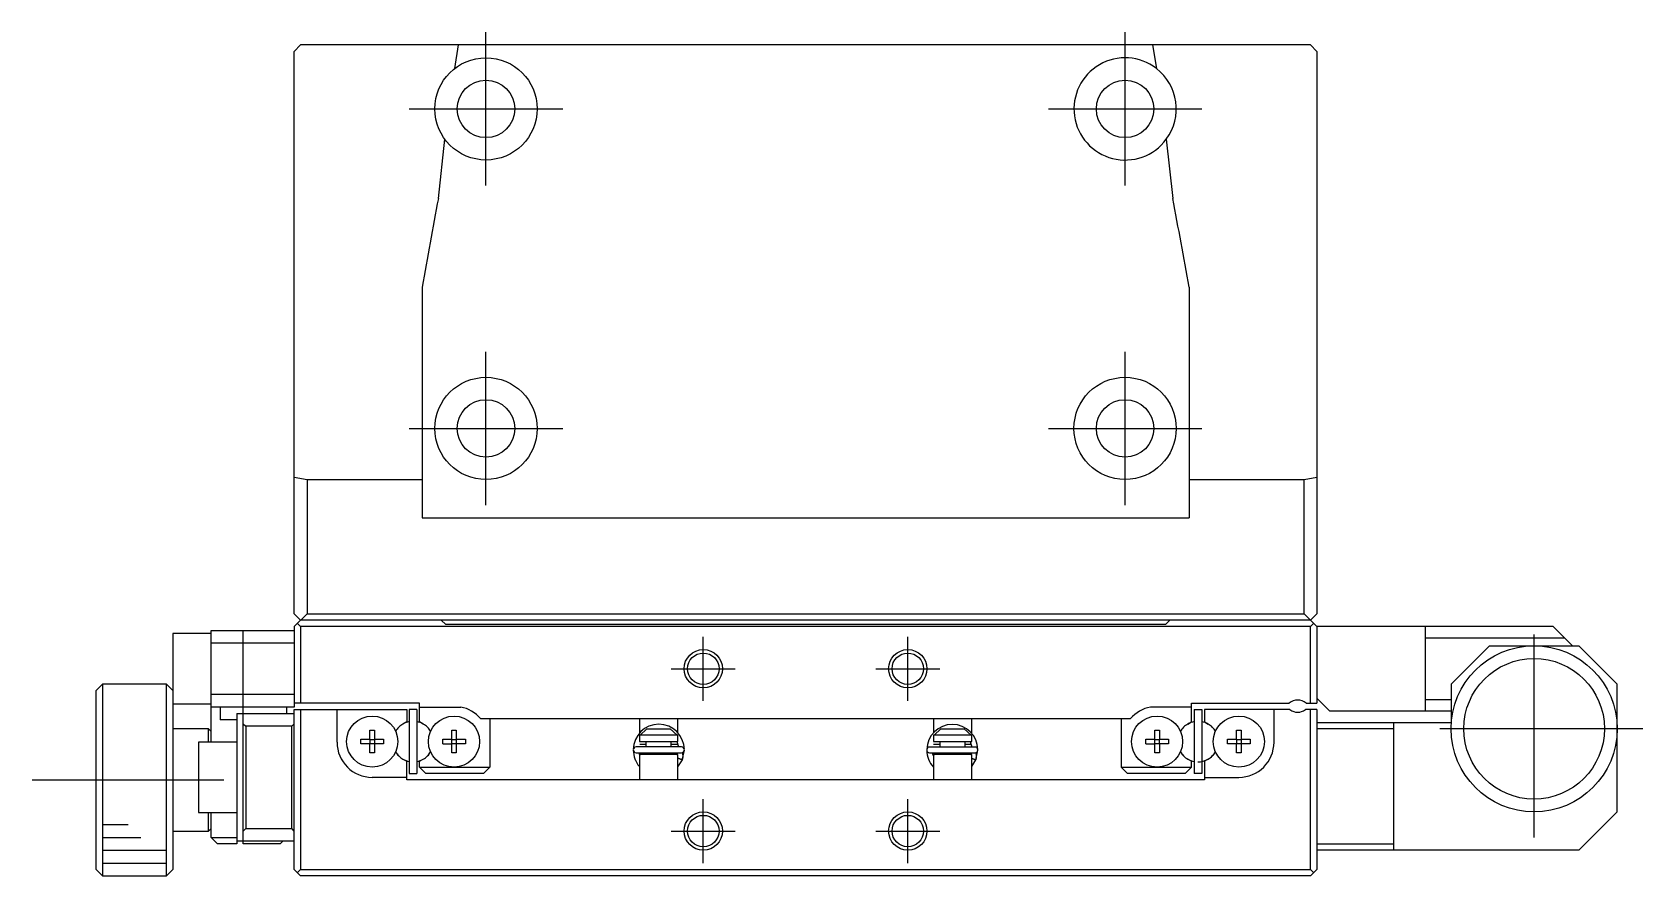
# Model space of a CAD drawing. Extents: x 0 to 486, y -8 to 348.
# Drawn here: x 94.7 to 220.8, y 282 to 348 of the extents above; entities that cross this region are included whole.
import ezdxf

# ---------------------------------------------------------------- set-up
doc = ezdxf.new("R2010")
doc.units = 0
doc.header["$LTSCALE"] = 0.5
doc.linetypes.add('CENTER', pattern=[50.8, 31.75, -6.35, 6.35, -6.35])
for name, color, linetype in [('MSM_CENTER', 1, 'CENTER'), ('MSM_CONTINUOUS', 7, 'CONTINUOUS'), ('MSM_NARROW', 5, 'CONTINUOUS')]:
    doc.layers.add(name, color=color, linetype=linetype)

msp = doc.modelspace()

# ---------------------------------------------------------------- linework, layer by layer
at = {"layer": 'MSM_CENTER'}
for p, q in [((130.25, 336), (130.25, 348)), ((180.250009, 336.000008), (180.250009, 347.999995)), ((124.25, 342), (136.25, 342)), ((174.250016, 342.000001), (186.250003, 342.000001)), ((130.25, 311), (130.25, 323)), ((180.249987, 311.00038), (180.249987, 323.000353)), ((124.25, 317), (136.25, 317)), ((174.25, 317.000367), (186.249973, 317.000367)), ((212.25, 285), (212.25, 302)), ((147.25, 295.7), (147.25, 300.7)), ((163.25, 295.7), (163.25, 300.7)), ((144.75, 298.2), (149.75, 298.2)), ((160.75, 298.2), (165.75, 298.2)), ((220.75, 293.5), (203.75, 293.5)), ((94.75, 289.5), (109.75, 289.5)), ((147.25, 283), (147.25, 288)), ((163.25, 283), (163.25, 288)), ((144.75, 285.5), (149.75, 285.5)), ((160.75, 285.5), (165.75, 285.5))]:
    msp.add_line(p, q, dxfattribs=at)
at = {"layer": 'MSM_CONTINUOUS'}
for p, q in [((115.75, 347), (115.25, 346.5)), ((194.75, 347), (115.75, 347)), ((127.805355, 345.166025), (128.108572, 347)), ((182.391428, 347), (182.694645, 345.166025)), ((195.25, 346.5), (194.75, 347)), ((115.25, 302.5), (115.25, 346.5)), ((195.25, 346.5), (195.25, 302.5)), ((126.523977, 335.001351), (127.033002, 339.622832)), ((183.466998, 339.622832), (183.976023, 335.001351)), ((125.25, 328.056759), (125.25, 310)), ((185.25, 328.056759), (185.25, 310)), ((115.25, 313.176327), (116.25, 313)), ((116.25, 313), (125.25, 313)), ((116.25, 313), (116.25, 302.5)), ((185.25, 313), (194.25, 313)), ((194.25, 313), (195.25, 313.176327)), ((194.25, 302.5), (194.25, 313)), ((125.25, 310), (185.25, 310)), ((115.25, 302.5), (115.75, 302)), ((116.25, 302.5), (115.25, 301.5)), ((116.25, 302.5), (194.25, 302.5)), ((194.25, 302.5), (195.25, 301.5)), ((194.75, 302), (195.25, 302.5)), ((108.75, 301.2), (115.25, 301.2)), ((108.75, 292.45), (108.75, 301.2)), ((111.25, 284.5), (111.25, 301.2)), ((115.25, 301.5), (115.25, 295.2)), ((115.5, 301.75), (115.75, 301.5)), ((194.75, 302), (115.75, 302)), ((115.75, 301.5), (115.75, 295.5)), ((194.75, 301.5), (115.75, 301.5)), ((127.1, 301.65), (126.75, 302)), ((183.4, 301.65), (127.1, 301.65)), ((183.75, 302), (183.4, 301.65)), ((194.75, 301.5), (195, 301.75)), ((194.75, 295.5), (194.75, 301.5)), ((213.75, 301.5), (195.25, 301.5)), ((195.25, 301.5), (195.25, 295.5)), ((203.75, 294.9), (203.75, 301.5)), ((214.65, 300.6), (213.75, 301.5)), ((105.75, 300.95), (105.75, 282.5)), ((108.75, 300.95), (105.75, 300.95)), ((115.25, 300.2), (108.75, 300.2)), ((214.65, 300.6), (203.75, 300.6)), ((208.75, 300), (205.75, 297)), ((208.75, 300), (215.75, 300)), ((214.65, 300.6), (215.25, 300)), ((218.75, 297), (215.75, 300)), ((100.25, 297), (99.75, 296.5)), ((99.75, 282.5), (99.75, 296.5)), ((100.25, 297), (100.25, 282)), ((105.25, 297), (100.25, 297)), ((105.25, 282), (105.25, 297)), ((105.75, 296.5), (105.25, 297)), ((108.75, 296.2), (115.25, 296.2)), ((205.75, 297), (205.75, 294)), ((218.75, 287), (218.75, 297)), ((105.75, 295.45), (108.75, 295.45)), ((115.25, 295.2), (108.75, 295.2)), ((109.45, 295.2), (109.45, 294.2)), ((114.65, 295.2), (114.65, 294.7)), ((125.05, 295.5), (115.25, 295.5)), ((115.25, 282.5), (115.25, 295)), ((115.25, 295), (124.05, 295)), ((115.75, 295), (115.75, 282.5)), ((118.6, 292.45), (118.6, 295)), ((124.05, 295), (124.05, 294.044412)), ((124.25, 295), (124.25, 290)), ((124.85, 295), (124.25, 295)), ((124.85, 295), (124.85, 290)), ((125.05, 294.044412), (125.05, 295.5)), ((125.05, 295.2), (128.272015, 295.2)), ((185.45, 295.2), (182.227985, 295.2)), ((185.45, 295.5), (193.088562, 295.5)), ((185.45, 294.044412), (185.45, 295.5)), ((185.65, 295), (185.65, 290)), ((185.65, 295), (186.25, 295)), ((186.25, 295), (186.25, 290)), ((186.45, 295), (186.45, 294.044412)), ((193.15, 295), (186.45, 295)), ((191.9, 292.45), (191.9, 295)), ((195.25, 295), (194.35, 295)), ((194.411438, 295.5), (195.25, 295.5)), ((194.75, 282.5), (194.75, 295)), ((195.25, 295.9), (196.25, 294.9)), ((195.25, 295), (195.25, 282.5)), ((196.25, 294.9), (205.75, 294.9)), ((203.75, 295.8), (205.75, 295.8)), ((110.75, 294.2), (109.45, 294.2)), ((110.75, 294.7), (110.75, 284.5)), ((110.75, 294.7), (115.25, 294.7)), ((111.25, 293.9), (111.45, 293.7)), ((115.05, 293.7), (111.45, 293.7)), ((111.45, 293.7), (111.45, 285.7)), ((115.05, 293.7), (115.25, 293.9)), ((115.05, 285.7), (115.05, 293.7)), ((124.05, 294.044412), (123.75625, 293.874815)), ((125.34375, 293.874815), (125.05, 294.044412)), ((129.829062, 294.3), (180.670938, 294.3)), ((130.55, 294.3), (130.55, 290.5)), ((142.25, 294.3), (142.25, 293.15339)), ((145.25, 293.197432), (145.25, 294.3)), ((165.25, 294.3), (165.25, 293.186982)), ((168.25, 293.145384), (168.25, 294.3)), ((179.95, 294.3), (179.95, 290.5)), ((185.15625, 293.874815), (185.45, 294.044412)), ((186.45, 294.044412), (186.74375, 293.874815)), ((195.25, 294), (205.75, 294)), ((201.25, 294), (201.25, 284)), ((108.55, 293.5), (105.75, 293.5)), ((107.75, 292.45), (107.75, 286.95)), ((110.75, 292.45), (107.75, 292.45)), ((108.55, 292.45), (108.55, 293.5)), ((108.75, 293.3), (108.55, 293.5)), ((120.463639, 292.68), (121.17, 292.68)), ((120.463639, 292.32), (120.463639, 292.68)), ((121.17, 293.386361), (121.53, 293.386361)), ((121.17, 292.68), (121.17, 293.386361)), ((121.180372, 292.669628), (121.17, 292.68)), ((121.180372, 292.330372), (121.17, 292.32)), ((121.180372, 292.669628), (121.519628, 292.669628)), ((121.180372, 292.330372), (121.180372, 292.669628)), ((121.519628, 292.330372), (121.180372, 292.330372)), ((121.519628, 292.669628), (121.53, 292.68)), ((121.519628, 292.669628), (121.519628, 292.330372)), ((121.519628, 292.330372), (121.53, 292.32)), ((121.53, 293.386361), (121.53, 292.68)), ((121.53, 292.68), (122.236361, 292.68)), ((122.236361, 292.68), (122.236361, 292.32)), ((126.863639, 292.68), (127.57, 292.68)), ((126.863639, 292.32), (126.863639, 292.68)), ((127.57, 293.386361), (127.93, 293.386361)), ((127.57, 292.68), (127.57, 293.386361)), ((127.580372, 292.669628), (127.57, 292.68)), ((127.580372, 292.330372), (127.57, 292.32)), ((127.580372, 292.669628), (127.919628, 292.669628)), ((127.580372, 292.330372), (127.580372, 292.669628)), ((127.919628, 292.330372), (127.580372, 292.330372)), ((127.919628, 292.669628), (127.93, 292.68)), ((127.919628, 292.669628), (127.919628, 292.330372)), ((127.919628, 292.330372), (127.93, 292.32)), ((127.93, 293.386361), (127.93, 292.68)), ((127.93, 292.68), (128.636361, 292.68)), ((128.636361, 292.68), (128.636361, 292.32)), ((142.25, 293.152642), (142.25, 293.15254)), ((145.25, 293), (142.25, 293)), ((142.25, 293), (142.25, 292.5)), ((142.25, 292.5), (145.25, 292.5)), ((142.304317, 293), (142.833485, 293.5)), ((142.75, 292.5), (142.75, 292.079494)), ((142.833485, 293.5), (144.666515, 293.5)), ((144.666515, 293.5), (145.195683, 293)), ((144.75, 292.079494), (144.75, 292.5)), ((145.179353, 292.50005), (145.303976, 292.079546)), ((145.25, 293.19646), (145.25, 293.196563)), ((145.25, 292.5), (145.25, 293)), ((165.25, 293.186763), (165.25, 293.186619)), ((168.25, 293), (165.25, 293)), ((165.25, 293), (165.25, 292.5)), ((165.25, 292.5), (168.25, 292.5)), ((165.304317, 293), (165.833485, 293.5)), ((165.75, 292.5), (165.75, 292.070266)), ((165.833485, 293.5), (167.666515, 293.5)), ((167.666515, 293.5), (168.195683, 293)), ((167.75, 292.070266), (167.75, 292.5)), ((168.137421, 292.500038), (168.266292, 292.070318)), ((168.25, 292.5), (168.25, 293)), ((181.863639, 292.68), (182.57, 292.68)), ((181.863639, 292.32), (181.863639, 292.68)), ((182.57, 293.386361), (182.93, 293.386361)), ((182.57, 292.68), (182.57, 293.386361)), ((182.580372, 292.669628), (182.57, 292.68)), ((182.580372, 292.330372), (182.57, 292.32)), ((182.580372, 292.669628), (182.919628, 292.669628)), ((182.580372, 292.330372), (182.580372, 292.669628)), ((182.919628, 292.330372), (182.580372, 292.330372)), ((182.919628, 292.669628), (182.93, 292.68)), ((182.919628, 292.669628), (182.919628, 292.330372)), ((182.919628, 292.330372), (182.93, 292.32)), ((182.93, 293.386361), (182.93, 292.68)), ((182.93, 292.68), (183.636361, 292.68)), ((183.636361, 292.68), (183.636361, 292.32)), ((188.263639, 292.68), (188.97, 292.68)), ((188.263639, 292.32), (188.263639, 292.68)), ((188.97, 293.386361), (189.33, 293.386361)), ((188.97, 292.68), (188.97, 293.386361)), ((188.980372, 292.669628), (188.97, 292.68)), ((188.980372, 292.330372), (188.97, 292.32)), ((188.980372, 292.669628), (189.319628, 292.669628)), ((188.980372, 292.330372), (188.980372, 292.669628)), ((189.319628, 292.330372), (188.980372, 292.330372)), ((189.319628, 292.669628), (189.33, 292.68)), ((189.319628, 292.669628), (189.319628, 292.330372)), ((189.319628, 292.330372), (189.33, 292.32)), ((189.33, 293.386361), (189.33, 292.68)), ((189.33, 292.68), (190.036361, 292.68)), ((190.036361, 292.68), (190.036361, 292.32)), ((201.25, 293.5), (195.25, 293.5)), ((121.17, 292.32), (120.463639, 292.32)), ((121.17, 291.613639), (121.17, 292.32)), ((121.53, 291.613639), (121.17, 291.613639)), ((121.53, 292.32), (121.53, 291.613639)), ((122.236361, 292.32), (121.53, 292.32)), ((123.75625, 291.125185), (124.05, 290.955588)), ((125.05, 290.955588), (125.34375, 291.125185)), ((126.863639, 292.32), (127.57, 292.32)), ((127.57, 291.613639), (127.57, 292.32)), ((127.93, 291.613639), (127.57, 291.613639)), ((127.93, 292.32), (127.93, 291.613639)), ((128.636361, 292.32), (127.93, 292.32)), ((141.902653, 291.141535), (141.903022, 291.140381)), ((141.903022, 291.140381), (141.903769, 291.138065)), ((141.903769, 291.138065), (141.904159, 291.136868)), ((141.904159, 291.136868), (141.904694, 291.135234)), ((141.904694, 291.135234), (141.905004, 291.134293)), ((141.905004, 291.134293), (141.905497, 291.132808)), ((141.905497, 291.132808), (141.905808, 291.131876)), ((141.905808, 291.131876), (141.906524, 291.129746)), ((141.906524, 291.129746), (141.924264, 291.082757)), ((141.924327, 291.08634), (141.923967, 291.084188)), ((141.923967, 291.084188), (141.924743, 291.084506)), ((141.924264, 291.082757), (141.923967, 291.084188)), ((141.925281, 291.083013), (141.938237, 291.052757)), ((145.544371, 292.079494), (141.994371, 292.079494)), ((141.994371, 291.629494), (145.544371, 291.629494)), ((142.259537, 291.499986), (142.234753, 291.629476)), ((145.25, 291.5), (142.25, 291.5)), ((142.25, 291.5), (142.25, 289.5)), ((142.284103, 292.3), (142.75, 292.3)), ((142.359223, 291.500041), (142.593923, 291.629494)), ((142.75, 291.629494), (142.75, 291.5)), ((144.75, 292.3), (145.25, 292.3)), ((144.75, 291.5), (144.75, 291.629494)), ((144.944819, 291.629494), (145.179525, 291.500031)), ((145.609702, 291.07409), (145.249971, 291.202908)), ((145.25, 292.31435), (145.25, 292.314497)), ((145.25, 292.314128), (145.25, 292.314272)), ((145.25, 292.3), (145.25, 292.314106)), ((145.25, 289.5), (145.25, 291.5)), ((145.262371, 291.206373), (145.25, 291.213404)), ((145.250152, 290.512023), (145.613551, 291.083229)), ((145.275823, 291.199067), (145.262371, 291.206373)), ((145.290255, 291.19154), (145.275823, 291.199067)), ((145.305559, 291.183849), (145.290255, 291.19154)), ((145.321621, 291.17605), (145.305559, 291.183849)), ((145.338321, 291.168203), (145.321621, 291.17605)), ((145.355534, 291.160366), (145.338321, 291.168203)), ((145.373131, 291.152597), (145.355534, 291.160366)), ((145.39098, 291.144956), (145.373131, 291.152597)), ((145.408949, 291.137498), (145.39098, 291.144956)), ((145.426902, 291.13028), (145.408949, 291.137498)), ((145.444705, 291.123356), (145.426902, 291.13028)), ((145.462226, 291.116777), (145.444705, 291.123356)), ((145.479332, 291.110592), (145.462226, 291.116777)), ((145.495897, 291.104849), (145.479332, 291.110592)), ((145.511796, 291.09959), (145.495897, 291.104849)), ((145.526911, 291.094853), (145.511796, 291.09959)), ((145.541128, 291.090676), (145.526911, 291.094853)), ((145.554341, 291.087088), (145.541128, 291.090676)), ((145.566451, 291.084117), (145.554341, 291.087088)), ((145.577367, 291.081785), (145.566451, 291.084117)), ((145.587009, 291.080109), (145.577367, 291.081785)), ((145.595304, 291.079102), (145.587009, 291.080109)), ((145.59527, 291.0409), (145.767904, 291.825854)), ((145.602189, 291.078772), (145.595304, 291.079102)), ((145.607614, 291.07912), (145.602189, 291.078772)), ((145.611537, 291.080145), (145.607614, 291.07912)), ((145.61393, 291.081839), (145.611537, 291.080145)), ((145.613221, 291.63825), (145.612443, 291.640081)), ((145.626348, 291.604949), (145.613221, 291.63825)), ((145.614774, 291.084188), (145.61393, 291.081839)), ((145.614478, 291.082757), (145.626815, 291.114344)), ((145.637794, 291.571046), (145.626348, 291.604949)), ((145.626815, 291.114344), (145.638201, 291.148275)), ((145.647531, 291.536624), (145.637794, 291.571046)), ((145.638201, 291.148275), (145.647876, 291.182724)), ((145.655537, 291.501767), (145.647531, 291.536624)), ((145.647876, 291.182724), (145.655816, 291.217603)), ((145.661792, 291.46656), (145.655537, 291.501767)), ((145.655816, 291.217603), (145.662004, 291.252828)), ((145.666281, 291.43109), (145.661792, 291.46656)), ((145.662004, 291.252828), (145.666423, 291.288311)), ((145.668994, 291.395442), (145.666281, 291.43109)), ((145.666423, 291.288311), (145.669065, 291.323966)), ((145.669922, 291.359705), (145.668994, 291.395442)), ((145.669065, 291.323966), (145.669922, 291.359705)), ((164.86497, 291.132306), (164.865339, 291.131153)), ((164.865339, 291.131153), (164.866086, 291.128837)), ((164.866086, 291.128837), (164.866475, 291.127639)), ((164.866475, 291.127639), (164.867011, 291.126005)), ((164.867011, 291.126005), (164.867321, 291.125065)), ((164.867321, 291.125065), (164.867814, 291.123579)), ((164.867814, 291.123579), (164.868125, 291.122648)), ((164.868125, 291.122648), (164.868841, 291.120518)), ((164.868841, 291.120518), (164.88658, 291.073528)), ((164.886643, 291.077112), (164.886284, 291.074959)), ((164.886284, 291.074959), (164.887059, 291.075278)), ((164.88658, 291.073528), (164.886284, 291.074959)), ((164.887597, 291.073784), (164.900553, 291.043529)), ((168.506687, 292.070266), (164.956687, 292.070266)), ((164.956687, 291.620266), (168.506687, 291.620266)), ((165.220725, 291.495572), (165.197069, 291.620248)), ((165.249626, 291.388766), (165.220725, 291.495572)), ((165.25, 292.3), (165.75, 292.3)), ((168.25, 291.5), (165.25, 291.5)), ((165.25, 291.5), (165.25, 289.5)), ((165.327547, 291.500045), (165.556239, 291.620266)), ((165.75, 291.620266), (165.75, 291.5)), ((167.75, 292.3), (168.214547, 292.3)), ((167.75, 291.5), (167.75, 291.620266)), ((167.907136, 291.620266), (168.135853, 291.500008)), ((168.572019, 291.064862), (168.249988, 291.173223)), ((168.25, 289.5), (168.25, 291.5)), ((168.263593, 291.176745), (168.25, 291.183632)), ((168.250169, 290.545646), (168.575868, 291.074)), ((168.277825, 291.169759), (168.263593, 291.176745)), ((168.29261, 291.162715), (168.277825, 291.169759)), ((168.307857, 291.155658), (168.29261, 291.162715)), ((168.323476, 291.148628), (168.307857, 291.155658)), ((168.33937, 291.141669), (168.323476, 291.148628)), ((168.355446, 291.134823), (168.33937, 291.141669)), ((168.371604, 291.128131), (168.355446, 291.134823)), ((168.387748, 291.121634), (168.371604, 291.128131)), ((168.40378, 291.11537), (168.387748, 291.121634)), ((168.419603, 291.109378), (168.40378, 291.11537)), ((168.435121, 291.103695), (168.419603, 291.109378)), ((168.450241, 291.098353), (168.435121, 291.103695)), ((168.464871, 291.093386), (168.450241, 291.098353)), ((168.478922, 291.088824), (168.464871, 291.093386)), ((168.49231, 291.084694), (168.478922, 291.088824)), ((168.504954, 291.081022), (168.49231, 291.084694)), ((168.516776, 291.077828), (168.504954, 291.081022)), ((168.527707, 291.075134), (168.516776, 291.077828)), ((168.537679, 291.072954), (168.527707, 291.075134)), ((168.546633, 291.071303), (168.537679, 291.072954)), ((168.554514, 291.07019), (168.546633, 291.071303)), ((168.561275, 291.069622), (168.554514, 291.07019)), ((168.557587, 291.031672), (168.572167, 291.065222)), ((168.566874, 291.069602), (168.561275, 291.069622)), ((168.571278, 291.070131), (168.566874, 291.069602)), ((168.574461, 291.071205), (168.571278, 291.070131)), ((168.572167, 291.065222), (168.73022, 291.816625)), ((168.576402, 291.072818), (168.574461, 291.071205)), ((168.575538, 291.629022), (168.57476, 291.630853)), ((168.588664, 291.595721), (168.575538, 291.629022)), ((168.577091, 291.074959), (168.576402, 291.072818)), ((168.576795, 291.073528), (168.589132, 291.105115)), ((168.60011, 291.561817), (168.588664, 291.595721)), ((168.589132, 291.105115), (168.600517, 291.139047)), ((168.609848, 291.527395), (168.60011, 291.561817)), ((168.600517, 291.139047), (168.610192, 291.173496)), ((168.617854, 291.492538), (168.609848, 291.527395)), ((168.610192, 291.173496), (168.618133, 291.208375)), ((168.624109, 291.457331), (168.617854, 291.492538)), ((168.618133, 291.208375), (168.62432, 291.243599)), ((168.628598, 291.421861), (168.624109, 291.457331)), ((168.62432, 291.243599), (168.62874, 291.279082)), ((168.63131, 291.386214), (168.628598, 291.421861)), ((168.62874, 291.279082), (168.631381, 291.314737)), ((168.632239, 291.350477), (168.63131, 291.386214)), ((168.631381, 291.314737), (168.632239, 291.350477)), ((181.863639, 292.32), (182.57, 292.32)), ((182.57, 291.613639), (182.57, 292.32)), ((182.93, 291.613639), (182.57, 291.613639)), ((182.93, 292.32), (182.93, 291.613639)), ((183.636361, 292.32), (182.93, 292.32)), ((185.45, 290.955588), (185.15625, 291.125185)), ((186.74375, 291.125185), (186.45, 290.955588)), ((188.97, 292.32), (188.263639, 292.32)), ((188.97, 291.613639), (188.97, 292.32)), ((189.33, 291.613639), (188.97, 291.613639)), ((189.33, 292.32), (189.33, 291.613639)), ((190.036361, 292.32), (189.33, 292.32)), ((124.05, 289.5), (124.05, 290.955588)), ((124.25, 290), (124.85, 290)), ((125.05, 290.5), (125.05, 290.955588)), ((125.05, 290.5), (130.55, 290.5)), ((125.55, 290), (125.05, 290.5)), ((130.05, 290), (125.55, 290)), ((130.55, 290.5), (130.05, 290)), ((179.95, 290.5), (185.45, 290.5)), ((180.45, 290), (179.95, 290.5)), ((184.95, 290), (180.45, 290)), ((185.45, 290.5), (184.95, 290)), ((185.45, 290.5), (185.45, 290.955588)), ((186.25, 290), (185.65, 290)), ((186.45, 290.955588), (186.45, 289.5)), ((124.05, 289.7), (121.35, 289.7)), ((186.45, 289.5), (124.05, 289.5)), ((186.45, 289.7), (189.15, 289.7)), ((107.75, 286.95), (110.75, 286.95)), ((108.55, 285.5), (108.55, 286.95)), ((108.75, 285), (108.75, 286.95)), ((215.75, 284), (218.75, 287)), ((105.75, 285.5), (108.55, 285.5)), ((108.55, 285.5), (108.75, 285.7)), ((108.75, 285), (110.75, 285)), ((108.75, 285), (109.25, 284.5)), ((111.45, 285.7), (111.25, 285.5)), ((111.45, 285.7), (115.05, 285.7)), ((115.25, 285.5), (115.05, 285.7)), ((110.75, 284.5), (109.25, 284.5)), ((115.25, 284.7), (110.75, 284.7)), ((114.15, 284.5), (111.25, 284.5)), ((114.15, 284.5), (114.35, 284.7)), ((195.25, 284.5), (201.25, 284.5)), ((215.75, 284), (195.25, 284)), ((99.75, 282.5), (100.25, 282)), ((105.25, 282), (105.75, 282.5)), ((115.75, 282), (115.25, 282.5)), ((115.75, 282.5), (115.5, 282.25)), ((115.75, 282.5), (194.75, 282.5)), ((195, 282.25), (194.75, 282.5)), ((194.75, 282), (195.25, 282.5)), ((100.25, 282), (105.25, 282)), ((194.75, 282), (115.75, 282))]:
    msp.add_line(p, q, dxfattribs=at)
for centre, radius in [((130.25, 342), 4), ((130.25, 342), 2.25), ((180.25, 342), 2.25), ((130.25, 317), 4), ((180.249987, 317.000367), 3.999987), ((130.25, 317), 2.25), ((180.25, 317), 2.25), ((212.25, 293.5), 6.5), ((147.25, 298.2), 1.2295), ((163.25, 298.2), 1.2295), ((212.25, 293.5), 5.5), ((121.35, 292.5), 2), ((127.75, 292.5), 2), ((182.75, 292.5), 2), ((189.15, 292.5), 2), ((147.25, 285.5), 1.2295), ((163.25, 285.5), 1.2295)]:
    msp.add_circle(centre, radius, dxfattribs=at)
for centre, radius, start, end in [((180.250009, 342.000001), 3.999993, 52.326579, 323.537733), ((180.25, 342), 4, 323.537826, 52.326487), ((543.687077, 254.884124), 424.786795, 169.128572, 170.08091), ((-217.931526, 257.682737), 409.277224, 9.901046, 10.889473), ((127.75, 292.5), 2.75, 40.885193, 79.057501), ((182.75, 292.5), 2.75, 100.942499, 139.114807), ((193.75, 294.75), 1, 48.590378, 131.409622), ((193.75, 295.8), 1, 233.130102, 306.869898), ((124.66481, 292.385), 1.75, 134.995594, 148.113496), ((124.550001, 292.5), 1.5875, 135.000025, 149.566818), ((124.55, 292.5), 1.5875, 120, 135), ((124.550001, 292.5), 1.5875, 100.89309, 120.000031), ((124.550001, 292.5), 1.5875, 60.000031, 79.106956), ((124.55, 292.5), 1.5875, 45, 60), ((124.43519, 292.385), 1.75, 31.886504, 45.004406), ((124.550001, 292.5), 1.5875, 30.433263, 45.000025), ((143.769415, 291.854456), 1.998762, 0.738023, 179.187021), ((166.731732, 291.845227), 1.998762, 0.738023, 179.187021), ((186.06481, 292.385), 1.75, 134.995594, 148.113496), ((185.949999, 292.5), 1.5875, 134.999975, 149.566737), ((185.95, 292.5), 1.5875, 120, 135), ((185.949999, 292.5), 1.5875, 100.893056, 119.999969), ((185.949999, 292.5), 1.5875, 59.999969, 79.10691), ((185.95, 292.5), 1.5875, 45, 60), ((185.83519, 292.385), 1.75, 31.886504, 45.004406), ((185.949999, 292.5), 1.5875, 30.433182, 44.999975), ((121.35, 292.45), 2.75, 180, 270), ((189.15, 292.45), 2.75, 270, 0), ((124.66481, 292.615), 1.75, 211.886504, 225.004406), ((124.550001, 292.5), 1.5875, 210.433182, 224.999975), ((124.55, 292.5), 1.5875, 225, 240), ((124.550001, 292.5), 1.5875, 240, 259.106943), ((124.550001, 292.5), 1.5875, 280.893044, 300), ((124.55, 292.5), 1.5875, 300, 315), ((124.43519, 292.615), 1.75, 314.995594, 328.113496), ((124.550001, 292.5), 1.5875, 314.999975, 329.566737), ((141.994371, 291.854494), 0.225, 90, 270), ((143.774021, 291.85609), 2.00346, 180.863794, 220.459737), ((145.544371, 291.854494), 0.225, 270, 90), ((164.956687, 291.845266), 0.225, 90, 270), ((166.735454, 291.846694), 2.002574, 180.859394, 222.103214), ((168.506687, 291.845266), 0.225, 270, 90), ((186.06481, 292.615), 1.75, 211.886504, 225.004406), ((185.949999, 292.5), 1.5875, 210.433263, 225.000025), ((185.95, 292.5), 1.5875, 225, 240), ((185.949999, 292.5), 1.5875, 240.000031, 259.10691), ((185.949999, 292.5), 1.5875, 270, 300.000031), ((185.95, 292.5), 1.5875, 300, 315), ((185.949999, 292.5), 1.5875, 315.000025, 329.566818), ((185.83519, 292.615), 1.75, 314.995594, 328.113496)]:
    msp.add_arc(centre, radius, start, end, dxfattribs=at)
at = {"layer": 'MSM_NARROW'}
for p, q in [((100.25, 286), (102.25, 286)), ((100.25, 285), (103.25, 285)), ((100.25, 284), (105.25, 284)), ((100.25, 283), (105.25, 283))]:
    msp.add_line(p, q, dxfattribs=at)
for centre in [(147.25, 298.2), (163.25, 298.2), (147.25, 285.5), (163.25, 285.5)]:
    msp.add_circle(centre, 1.5, dxfattribs=at)

doc.saveas('drawing.dxf')
